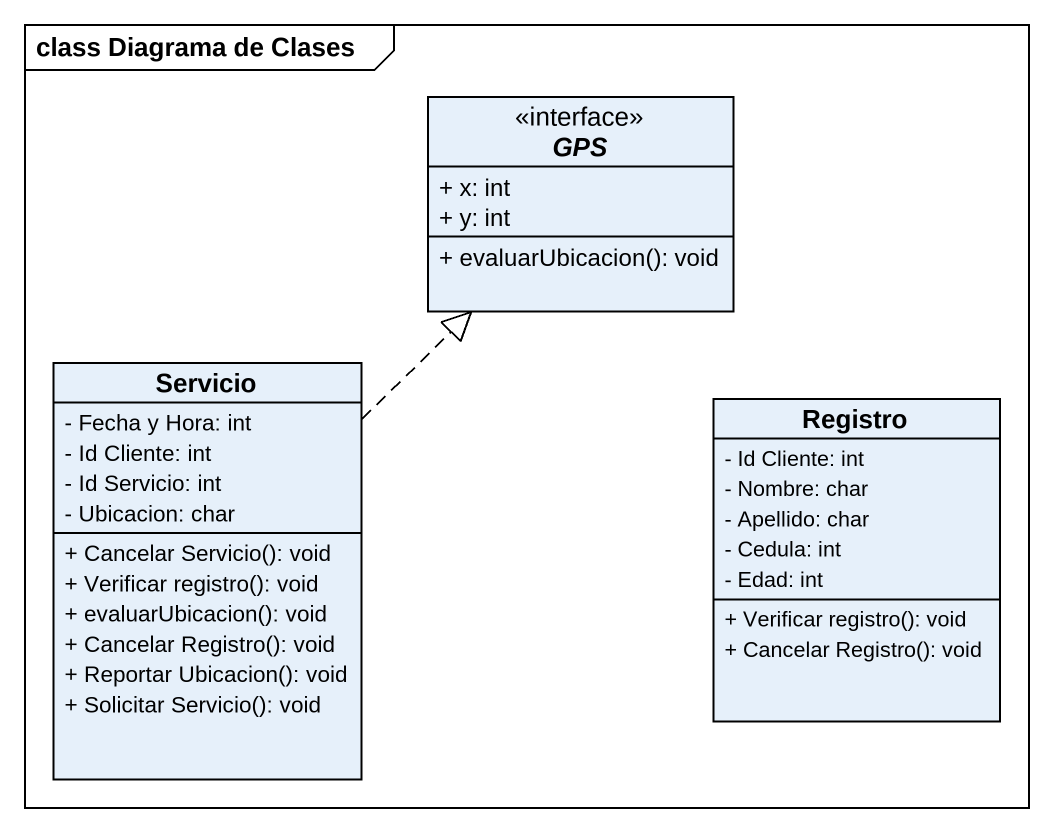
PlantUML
@startuml
mainframe class Diagrama de Clases
hide circle
hide empty members
skinparam classAttributeIconSize 0
interface GPS {
  + x: int
  + y: int
  + evaluarUbicacion(): void
}
class Servicio {
  - Fecha y Hora: int
  - Id Cliente: int
  - Id Servicio: int
  - Ubicacion: char
  + Cancelar Servicio(): void
  + Verificar registro(): void
  + evaluarUbicacion(): void
  + Cancelar Registro(): void
  + Reportar Ubicacion(): void
  + Solicitar Servicio(): void
}
class Registro {
  - Id Cliente: int
  - Nombre: char
  - Apellido: char
  - Cedula: int
  - Edad: int
  + Verificar registro(): void
  + Cancelar Registro(): void
}
Servicio .up.|> GPS
@enduml
